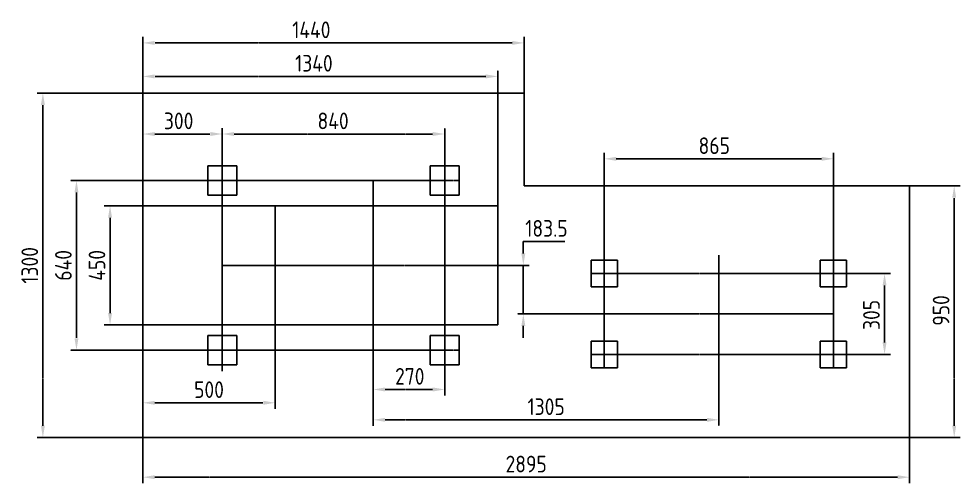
# Model space of a CAD drawing. Extents: x -2130 to 40755, y -2746 to 19315.
# Drawn here: x 9103 to 12657, y -2746 to -995 of the extents above; entities that cross this region are included whole.
import ezdxf

# ---------------------------------------------------------------- set-up
doc = ezdxf.new("R2010")
doc.units = 0
doc.header["$LTSCALE"] = 5
doc.header["$MEASUREMENT"] = 0
doc.linetypes.add('CENTER', pattern=[2, 1.25, -0.25, 0.25, -0.25])
doc.layers.get('DEFPOINTS').update_dxf_attribs({"linetype": 'CONTINUOUS'})
doc.layers.add('3', color=3, linetype='CENTER')
doc.layers.add('点画线', color=3, linetype='CENTER')
doc.layers.add('粗实线', color=7, linetype='CONTINUOUS', lineweight=25)
doc.styles.add('HZ', font='gbenor.shx', dxfattribs={"bigfont": 'gbcbig.shx'})
doc.dimstyles.new('ISO-25', dxfattribs={"dimscale": 18, "dimtxt": 3.5, "dimasz": 2.5, "dimexe": 1.25, "dimexo": 0, "dimgap": 1, "dimtad": 1, "dimtoh": 1, "dimdsep": 46, "dimtxsty": 'HZ', "dimcen": 2.5, "dimclrd": 1, "dimclre": 1, "dimclrt": 3, "dimadec": 0, "dimazin": 0, "dimtfac": 1, "dimtmove": 0, "dimatfit": 0, "dimfxl": 0, "dimarcsym": 0})

# ---------------------------------------------------------------- blocks, each defined once
blk = doc.blocks.new('*D69')
at = {"layer": '3', "color": 1, "lineweight": -2}
for p, q in [((9871.4, -1524.5), (9871.4, -1406.5)), ((10711.4, -1524.5), (10711.4, -1406.5)), ((9916.4, -1429), (10666.4, -1429))]:
    blk.add_line(p, q, dxfattribs=at)
at = {"layer": '3', "color": 1}
for points in [[(9916.4, -1421.5), (9916.4, -1436.5), (9871.4, -1429)], [(10666.4, -1421.5), (10666.4, -1436.5), (10711.4, -1429)]]:
    blk.add_solid(points, dxfattribs=at)
at = {"layer": 'DEFPOINTS', "color": 0}
for p in [(10711.4, -1429), (9871.4, -1524.5), (10711.4, -1524.5)]:
    blk.add_point(p, dxfattribs=at)
at = {"layer": '3', "color": 3, "insert": (10289.9, -1379.5), "char_height": 63, "attachment_point": 5, "style": 'HZ'}
blk.add_mtext('840', dxfattribs=at)
blk = doc.blocks.new('*D93')
at = {"layer": '3', "color": 1, "lineweight": -2}
for p, q in [((10441.4, -2244.5), (10441.4, -2415.3)), ((10711.4, -2324.5), (10711.4, -2415.3)), ((10486.4, -2392.8), (10666.4, -2392.8))]:
    blk.add_line(p, q, dxfattribs=at)
at = {"layer": '3', "color": 1}
for points in [[(10486.4, -2385.3), (10486.4, -2400.3), (10441.4, -2392.8)], [(10666.4, -2385.3), (10666.4, -2400.3), (10711.4, -2392.8)]]:
    blk.add_solid(points, dxfattribs=at)
at = {"layer": 'DEFPOINTS', "color": 0}
for p in [(10441.4, -2244.5), (10711.4, -2324.5), (10711.4, -2392.8)]:
    blk.add_point(p, dxfattribs=at)
at = {"layer": '3', "color": 3, "insert": (10579.4, -2343.3), "char_height": 63, "attachment_point": 5, "style": 'HZ'}
blk.add_mtext('270', dxfattribs=at)
blk = doc.blocks.new('*D92')
at = {"layer": '3', "color": 1, "lineweight": -2}
for p, q in [((11008.1, -1879.5), (11008.1, -1834.5)), ((11008.1, -1834.5), (11164.7, -1834.5)), ((10711.4, -1924.5), (11030.6, -1924.5)), ((11008.1, -2108), (11008.1, -1924.5)), ((11313.9, -2108), (10985.6, -2108)), ((11008.1, -2153), (11008.1, -2198))]:
    blk.add_line(p, q, dxfattribs=at)
at = {"layer": '3', "color": 1}
for points in [[(11000.6, -1879.5), (11015.6, -1879.5), (11008.1, -1924.5)], [(11000.6, -2153), (11015.6, -2153), (11008.1, -2108)]]:
    blk.add_solid(points, dxfattribs=at)
at = {"layer": 'DEFPOINTS', "color": 0}
for p in [(10711.4, -1924.5), (11008.1, -2108), (11313.9, -2108)]:
    blk.add_point(p, dxfattribs=at)
at = {"layer": '3', "color": 3, "insert": (11095.4, -1785), "char_height": 63, "attachment_point": 5, "style": 'HZ'}
blk.add_mtext('183.5', dxfattribs=at)
blk = doc.blocks.new('*D91')
at = {"layer": '3', "color": 1, "lineweight": -2}
for p, q in [((10441.4, -2244.5), (10441.4, -2529.8)), ((11746.4, -2329.5), (11746.4, -2529.8)), ((10486.4, -2507.3), (11701.4, -2507.3))]:
    blk.add_line(p, q, dxfattribs=at)
at = {"layer": '3', "color": 1}
for points in [[(10486.4, -2499.8), (10486.4, -2514.8), (10441.4, -2507.3)], [(11701.4, -2499.8), (11701.4, -2514.8), (11746.4, -2507.3)]]:
    blk.add_solid(points, dxfattribs=at)
at = {"layer": 'DEFPOINTS', "color": 0}
for p in [(10441.4, -2244.5), (11746.4, -2329.5), (11746.4, -2507.3)]:
    blk.add_point(p, dxfattribs=at)
at = {"layer": '3', "color": 3, "insert": (11094.3, -2457.8), "char_height": 63, "attachment_point": 5, "style": 'HZ'}
blk.add_mtext('1305', dxfattribs=at)
blk = doc.blocks.new('*D90')
at = {"layer": '3', "color": 1, "lineweight": -2}
for p, q in [((9571.4, -2574.5), (9571.4, -2746.2)), ((12466.4, -2574.5), (12466.4, -2746.2)), ((12421.4, -2723.7), (9616.4, -2723.7))]:
    blk.add_line(p, q, dxfattribs=at)
at = {"layer": '3', "color": 1}
for points in [[(9616.4, -2716.2), (9616.4, -2731.2), (9571.4, -2723.7)], [(12421.4, -2716.2), (12421.4, -2731.2), (12466.4, -2723.7)]]:
    blk.add_solid(points, dxfattribs=at)
at = {"layer": 'DEFPOINTS', "color": 0}
for p in [(9571.4, -2574.5), (12466.4, -2574.5), (9571.4, -2723.7)]:
    blk.add_point(p, dxfattribs=at)
at = {"layer": '3', "color": 3, "insert": (11018.9, -2674.2), "char_height": 63, "attachment_point": 5, "style": 'HZ'}
blk.add_mtext('2895', dxfattribs=at)
blk = doc.blocks.new('*D89')
at = {"layer": '3', "color": 1, "lineweight": -2}
for p, q in [((9571.4, -1475.2), (9571.4, -1406.5)), ((9871.4, -1549.5), (9871.4, -1406.5)), ((9616.4, -1429), (9826.4, -1429))]:
    blk.add_line(p, q, dxfattribs=at)
at = {"layer": '3', "color": 1}
for points in [[(9616.4, -1421.5), (9616.4, -1436.5), (9571.4, -1429)], [(9826.4, -1421.5), (9826.4, -1436.5), (9871.4, -1429)]]:
    blk.add_solid(points, dxfattribs=at)
at = {"layer": 'DEFPOINTS', "color": 0}
for p in [(9871.4, -1429), (9571.4, -1475.2), (9871.4, -1549.5)]:
    blk.add_point(p, dxfattribs=at)
at = {"layer": '3', "color": 3, "insert": (9706.8, -1379.5), "char_height": 63, "attachment_point": 5, "style": 'HZ'}
blk.add_mtext('300', dxfattribs=at)
blk = doc.blocks.new('*D88')
at = {"layer": '3', "color": 1, "lineweight": -2}
for p, q in [((9571.4, -1274.5), (9571.4, -1189.2)), ((10911.4, -1699.5), (10911.4, -1189.2)), ((10866.4, -1211.7), (9616.4, -1211.7))]:
    blk.add_line(p, q, dxfattribs=at)
at = {"layer": '3', "color": 1}
for points in [[(9616.4, -1204.2), (9616.4, -1219.2), (9571.4, -1211.7)], [(10866.4, -1204.2), (10866.4, -1219.2), (10911.4, -1211.7)]]:
    blk.add_solid(points, dxfattribs=at)
at = {"layer": 'DEFPOINTS', "color": 0}
for p in [(9571.4, -1211.7), (9571.4, -1274.5), (10911.4, -1699.5)]:
    blk.add_point(p, dxfattribs=at)
at = {"layer": '3', "color": 3, "insert": (10217.5, -1162.2), "char_height": 63, "attachment_point": 5, "style": 'HZ'}
blk.add_mtext('1340', dxfattribs=at)
blk = doc.blocks.new('*D87')
at = {"layer": '3', "color": 1, "lineweight": -2}
for p, q in [((9571.4, -1274.5), (9571.4, -1062.9)), ((11011.4, -1274.5), (11011.4, -1062.9)), ((10966.4, -1085.4), (9616.4, -1085.4))]:
    blk.add_line(p, q, dxfattribs=at)
at = {"layer": '3', "color": 1}
for points in [[(9616.4, -1077.9), (9616.4, -1092.9), (9571.4, -1085.4)], [(10966.4, -1077.9), (10966.4, -1092.9), (11011.4, -1085.4)]]:
    blk.add_solid(points, dxfattribs=at)
at = {"layer": 'DEFPOINTS', "color": 0}
for p in [(9571.4, -1085.4), (9571.4, -1274.5), (11011.4, -1274.5)]:
    blk.add_point(p, dxfattribs=at)
at = {"layer": '3', "color": 3, "insert": (10207.8, -1035.9), "char_height": 63, "attachment_point": 5, "style": 'HZ'}
blk.add_mtext('1440', dxfattribs=at)
blk = doc.blocks.new('*D86')
at = {"layer": '3', "color": 1, "lineweight": -2}
for p, q in [((12466.4, -1624.5), (12657.4, -1624.5)), ((12634.9, -2529.5), (12634.9, -1669.5)), ((12466.4, -2574.5), (12657.4, -2574.5))]:
    blk.add_line(p, q, dxfattribs=at)
at = {"layer": '3', "color": 1}
for points in [[(12627.4, -1669.5), (12642.4, -1669.5), (12634.9, -1624.5)], [(12627.4, -2529.5), (12642.4, -2529.5), (12634.9, -2574.5)]]:
    blk.add_solid(points, dxfattribs=at)
at = {"layer": 'DEFPOINTS', "color": 0}
for p in [(12466.4, -1624.5), (12634.9, -1624.5), (12466.4, -2574.5)]:
    blk.add_point(p, dxfattribs=at)
at = {"layer": '3', "color": 3, "insert": (12585.4, -2094.8), "char_height": 63, "attachment_point": 5, "rotation": 90, "style": 'HZ'}
blk.add_mtext('950', dxfattribs=at)
blk = doc.blocks.new('*D85')
at = {"layer": '3', "color": 1, "lineweight": -2}
for p, q in [((9571.4, -1274.5), (9171.7, -1274.5)), ((9194.2, -2529.5), (9194.2, -1319.5)), ((9571.4, -2574.5), (9171.7, -2574.5))]:
    blk.add_line(p, q, dxfattribs=at)
at = {"layer": '3', "color": 1}
for points in [[(9186.7, -1319.5), (9201.7, -1319.5), (9194.2, -1274.5)], [(9186.7, -2529.5), (9201.7, -2529.5), (9194.2, -2574.5)]]:
    blk.add_solid(points, dxfattribs=at)
at = {"layer": 'DEFPOINTS', "color": 0}
for p in [(9194.2, -1274.5), (9571.4, -1274.5), (9571.4, -2574.5)]:
    blk.add_point(p, dxfattribs=at)
at = {"layer": '3', "color": 3, "insert": (9144.7, -1924.5), "char_height": 63, "attachment_point": 5, "rotation": 90, "style": 'HZ'}
blk.add_mtext('1300', dxfattribs=at)
blk = doc.blocks.new('*D84')
at = {"layer": '3', "color": 1, "lineweight": -2}
for p, q in [((9571.4, -1699.5), (9425.4, -1699.5)), ((9447.9, -2104.5), (9447.9, -1744.5)), ((9571.4, -2149.5), (9425.4, -2149.5))]:
    blk.add_line(p, q, dxfattribs=at)
at = {"layer": '3', "color": 1}
for points in [[(9440.4, -1744.5), (9455.4, -1744.5), (9447.9, -1699.5)], [(9440.4, -2104.5), (9455.4, -2104.5), (9447.9, -2149.5)]]:
    blk.add_solid(points, dxfattribs=at)
at = {"layer": 'DEFPOINTS', "color": 0}
for p in [(9447.9, -1699.5), (9571.4, -1699.5), (9571.4, -2149.5)]:
    blk.add_point(p, dxfattribs=at)
at = {"layer": '3', "color": 3, "insert": (9398.4, -1924.5), "char_height": 63, "attachment_point": 5, "rotation": 90, "style": 'HZ'}
blk.add_mtext('450', dxfattribs=at)
blk = doc.blocks.new('*D83')
at = {"layer": '3', "color": 1, "lineweight": -2}
for p, q in [((9816.4, -1604.5), (9298.6, -1604.5)), ((9321.1, -1649.5), (9321.1, -2199.5)), ((9816.4, -2244.5), (9298.6, -2244.5))]:
    blk.add_line(p, q, dxfattribs=at)
at = {"layer": '3', "color": 1}
for points in [[(9313.6, -1649.5), (9328.6, -1649.5), (9321.1, -1604.5)], [(9313.6, -2199.5), (9328.6, -2199.5), (9321.1, -2244.5)]]:
    blk.add_solid(points, dxfattribs=at)
at = {"layer": 'DEFPOINTS', "color": 0}
for p in [(9816.4, -1604.5), (9321.1, -2244.5), (9816.4, -2244.5)]:
    blk.add_point(p, dxfattribs=at)
at = {"layer": '3', "color": 3, "insert": (9271.6, -1924.5), "char_height": 63, "attachment_point": 5, "rotation": 90, "style": 'HZ'}
blk.add_mtext('640', dxfattribs=at)
blk = doc.blocks.new('*D79')
at = {"layer": '3', "color": 1, "lineweight": -2}
for p, q in [((11313.9, -1905.5), (11313.9, -1500.1)), ((11358.9, -1522.6), (12133.9, -1522.6)), ((12178.9, -1905.5), (12178.9, -1500.1))]:
    blk.add_line(p, q, dxfattribs=at)
at = {"layer": '3', "color": 1}
for points in [[(11358.9, -1515.1), (11358.9, -1530.1), (11313.9, -1522.6)], [(12133.9, -1515.1), (12133.9, -1530.1), (12178.9, -1522.6)]]:
    blk.add_solid(points, dxfattribs=at)
at = {"layer": 'DEFPOINTS', "color": 0}
for p in [(12178.9, -1522.6), (11313.9, -1905.5), (12178.9, -1905.5)]:
    blk.add_point(p, dxfattribs=at)
at = {"layer": '3', "color": 3, "insert": (11729, -1473.1), "char_height": 63, "attachment_point": 5, "style": 'HZ'}
blk.add_mtext('865', dxfattribs=at)
blk = doc.blocks.new('*D78')
at = {"layer": '3', "color": 1, "lineweight": -2}
for p, q in [((12228.9, -1955.5), (12394.4, -1955.5)), ((12371.9, -2000.5), (12371.9, -2215.5)), ((12228.9, -2260.5), (12394.4, -2260.5))]:
    blk.add_line(p, q, dxfattribs=at)
at = {"layer": '3', "color": 1}
for points in [[(12364.4, -2000.5), (12379.4, -2000.5), (12371.9, -1955.5)], [(12364.4, -2215.5), (12379.4, -2215.5), (12371.9, -2260.5)]]:
    blk.add_solid(points, dxfattribs=at)
at = {"layer": 'DEFPOINTS', "color": 0}
for p in [(12228.9, -1955.5), (12228.9, -2260.5), (12371.9, -2260.5)]:
    blk.add_point(p, dxfattribs=at)
at = {"layer": '3', "color": 3, "insert": (12322.4, -2111.5), "char_height": 63, "attachment_point": 5, "rotation": 90, "style": 'HZ'}
blk.add_mtext('305', dxfattribs=at)
blk = doc.blocks.new('*D65')
at = {"layer": '3', "color": 1, "lineweight": -2}
for p, q in [((10071.4, -2149.5), (10071.4, -2465.5)), ((9571.4, -2244.5), (9571.4, -2465.5)), ((9616.4, -2443), (10026.4, -2443))]:
    blk.add_line(p, q, dxfattribs=at)
at = {"layer": '3', "color": 1}
for points in [[(9616.4, -2435.5), (9616.4, -2450.5), (9571.4, -2443)], [(10026.4, -2435.5), (10026.4, -2450.5), (10071.4, -2443)]]:
    blk.add_solid(points, dxfattribs=at)
at = {"layer": 'DEFPOINTS', "color": 0}
for p in [(10071.4, -2149.5), (9571.4, -2244.5), (10071.4, -2443)]:
    blk.add_point(p, dxfattribs=at)
at = {"layer": '3', "color": 3, "insert": (9821.4, -2393.5), "char_height": 63, "attachment_point": 5, "style": 'HZ'}
blk.add_mtext('500', dxfattribs=at)

msp = doc.modelspace()

# ---------------------------------------------------------------- linework, layer by layer
at = {"layer": '点画线'}
for p, q in [((9871.3604, -1524.5232), (9871.3604, -2324.5232)), ((10711.3604, -1524.5232), (10711.3604, -2324.5232)), ((9816.3604, -1604.5232), (10766.3604, -1604.5232)), ((10441.3604, -1604.5232), (10441.3604, -2244.5232)), ((11313.8604, -1905.5232), (11313.8604, -2310.5232)), ((11746.3604, -1886.5232), (11746.3604, -2329.5232)), ((12178.8604, -1905.5232), (12178.8604, -2310.5232)), ((9871.3604, -1924.5232), (10711.3604, -1924.5232)), ((11263.8604, -1955.5232), (12228.8604, -1955.5232)), ((11313.8604, -2108.0232), (12178.8604, -2108.0232)), ((9816.3604, -2244.5232), (10766.3604, -2244.5232)), ((11263.8604, -2260.5232), (12228.8604, -2260.5232))]:
    msp.add_line(p, q, dxfattribs=at)
at = {"layer": '粗实线'}
for p, q in [((9571.3604, -1274.5232), (9571.3604, -2574.5232)), ((9571.3604, -1274.5232), (11011.3604, -1274.5232)), ((11011.3604, -1274.5232), (11011.3604, -1624.5232)), ((9816.3604, -1549.5232), (9926.3604, -1549.5232)), ((9816.3604, -1659.5232), (9816.3604, -1549.5232)), ((9926.3604, -1659.5232), (9926.3604, -1549.5232)), ((10656.3604, -1659.5232), (10656.3604, -1549.5232)), ((10766.3604, -1549.5232), (10656.3604, -1549.5232)), ((10766.3604, -1659.5232), (10766.3604, -1549.5232)), ((11011.3604, -1624.5232), (12466.3604, -1624.5232)), ((12466.3604, -1624.5232), (12466.3604, -2574.5232)), ((9816.3604, -1659.5232), (9926.3604, -1659.5232)), ((10766.3604, -1659.5232), (10656.3604, -1659.5232)), ((9571.3604, -1699.5232), (10911.3604, -1699.5232)), ((10071.3604, -1699.5232), (10071.3604, -2149.5232)), ((10911.3604, -1699.5232), (10911.3604, -2149.5232)), ((11363.8604, -1905.5232), (11263.8604, -1905.5232)), ((11263.8604, -2005.5232), (11263.8604, -1905.5232)), ((11363.8604, -2005.5232), (11363.8604, -1905.5232)), ((12128.8604, -1905.5232), (12228.8604, -1905.5232)), ((12128.8604, -2005.5232), (12128.8604, -1905.5232)), ((12228.8604, -2005.5232), (12228.8604, -1905.5232)), ((11363.8604, -2005.5232), (11263.8604, -2005.5232)), ((12128.8604, -2005.5232), (12228.8604, -2005.5232)), ((9571.3604, -2149.5232), (10911.3604, -2149.5232)), ((9816.3604, -2189.5232), (9926.3604, -2189.5232)), ((9816.3604, -2189.5232), (9816.3604, -2299.5232)), ((9926.3604, -2189.5232), (9926.3604, -2299.5232)), ((10766.3604, -2189.5232), (10656.3604, -2189.5232)), ((10656.3604, -2189.5232), (10656.3604, -2299.5232)), ((10766.3604, -2189.5232), (10766.3604, -2299.5232)), ((11363.8604, -2210.5232), (11263.8604, -2210.5232)), ((11263.8604, -2310.5232), (11263.8604, -2210.5232)), ((11363.8604, -2310.5232), (11363.8604, -2210.5232)), ((12128.8604, -2210.5232), (12228.8604, -2210.5232)), ((12128.8604, -2310.5232), (12128.8604, -2210.5232)), ((12228.8604, -2310.5232), (12228.8604, -2210.5232)), ((9816.3604, -2299.5232), (9926.3604, -2299.5232)), ((10766.3604, -2299.5232), (10656.3604, -2299.5232)), ((11363.8604, -2310.5232), (11263.8604, -2310.5232)), ((12128.8604, -2310.5232), (12228.8604, -2310.5232)), ((9571.3604, -2574.5232), (12466.3604, -2574.5232))]:
    msp.add_line(p, q, dxfattribs=at)

# ---------------------------------------------------------------- dimensions: what is measured, and where the dimension line sits
at = {"layer": '3', "color": 1}
for base, p1, p2, picture, middle in [((9571.3604, -1085.3532), (11011.3604, -1274.5232), (9571.3604, -1274.5232), '*D87', (10207.7726, -1085.3532)), ((9571.3604, -1211.6925), (10911.3604, -1699.5232), (9571.3604, -1274.5232), '*D88', (10217.4627, -1211.6925)), ((9871.3604, -1429.0117), (9571.3604, -1475.2279), (9871.3604, -1549.5232), '*D89', (9706.7745, -1429.0117)), ((12178.8604, -1522.5679), (11313.8604, -1905.5232), (12178.8604, -1905.5232), '*D79', (11729.0107, -1522.5679)), ((10711.3604, -2392.7707), (10441.3604, -2244.5232), (10711.3604, -2324.5232), '*D93', (10579.3791, -2392.7707)), ((11746.3604, -2507.2763), (10441.3604, -2244.5232), (11746.3604, -2329.5232), '*D91', (11094.2927, -2507.2763)), ((9571.3604, -2723.7125), (12466.3604, -2574.5232), (9571.3604, -2574.5232), '*D90', (11018.8604, -2723.7125))]:
    dim = msp.add_linear_dim(base=base, p1=p1, p2=p2, dimstyle='ISO-25', dxfattribs=at)
    dim.commit()
    dim.dimension.update_dxf_attribs({"geometry": picture, "text_midpoint": middle, "dimtype": 160})
for base, p1, p2, picture, middle in [((9194.2435, -1274.5232), (9571.3604, -2574.5232), (9571.3604, -1274.5232), '*D85', (9194.2435, -1924.5232)), ((9321.1139, -2244.5232), (9816.3604, -1604.5232), (9816.3604, -2244.5232), '*D83', (9321.1139, -1924.5232)), ((12634.8982, -1624.5232), (12466.3604, -2574.5232), (12466.3604, -1624.5232), '*D86', (12634.8982, -2094.7684)), ((9447.9005, -1699.5232), (9571.3604, -2149.5232), (9571.3604, -1699.5232), '*D84', (9447.9005, -1924.5232)), ((11008.0744, -2108.0232), (10711.3604, -1924.5232), (11313.8604, -2108.0232), '*D92', (11095.4117, -1834.5232)), ((12371.8816, -2260.5232), (12228.8604, -1955.5232), (12228.8604, -2260.5232), '*D78', (12371.8816, -2111.474))]:
    dim = msp.add_linear_dim(base=base, p1=p1, p2=p2, angle=90, dimstyle='ISO-25', dxfattribs=at)
    dim.commit()
    dim.dimension.update_dxf_attribs({"geometry": picture, "text_midpoint": middle, "dimtype": 160})
at = {"layer": '3'}
dim = msp.add_linear_dim(base=(10711.3604, -1429.0117), p1=(9871.3604, -1524.5232), p2=(10711.3604, -1524.5232), dimstyle='ISO-25', override={"dimscale": 18}, dxfattribs=at)
dim.commit()
dim.dimension.update_dxf_attribs({"geometry": '*D69', "text_midpoint": (10289.9447, -1429.0117), "dimtype": 160})
at = {"layer": '3', "color": 1}
dim = msp.add_linear_dim(base=(10071.3604, -2442.9912), p1=(9571.3604, -2244.5232), p2=(10071.3604, -2149.5232), dimstyle='ISO-25', dxfattribs=at)
dim.commit()
dim.dimension.update_dxf_attribs({"geometry": '*D65', "text_midpoint": (9821.3604, -2393.4912)})

doc.saveas('drawing.dxf')
